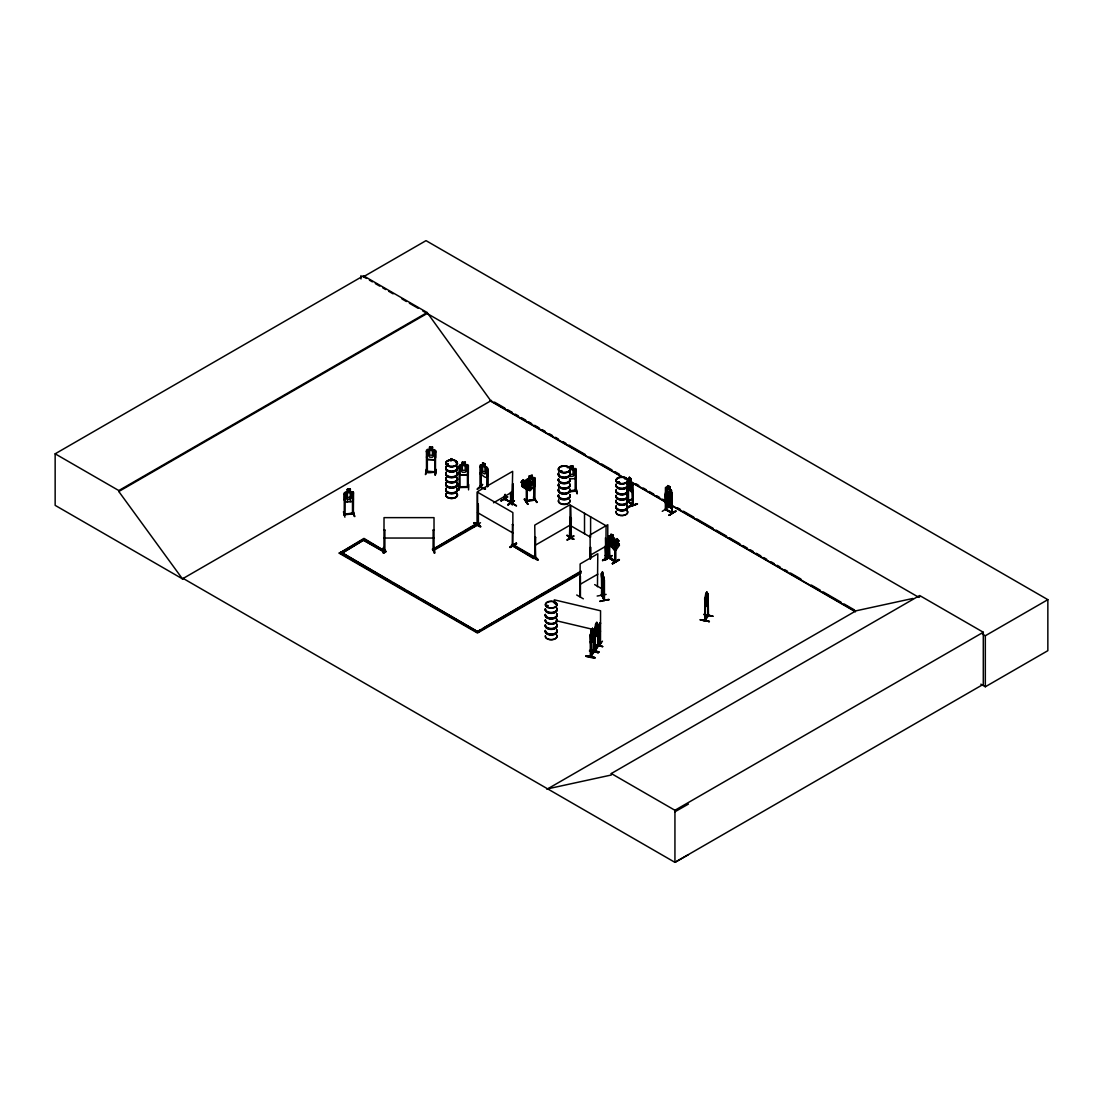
<?xml version="1.0" encoding="UTF-8"?>
<svg xmlns="http://www.w3.org/2000/svg" width="1103" height="1103" viewBox="0 0 1103 1103"><rect width="100%" height="100%" fill="white"/><g stroke="black" fill="none" stroke-linecap="round" stroke-linejoin="round"><path stroke-width="1.5" d="M597.95 630.751L597.495 633.701L595.013 637.658L594.572 635.631M597.867 630.737L597.619 633.756L594.944 637.506M708.071 600.404C709.284 603.313 700.86 612.882 707.699 603.369M585.927 656.285C594.241 655.54 601.452 660.504 585.927 656.285L594.848 657.567M586.093 655.678L594.862 657.981M590.408 649.57L599.136 651.901M590.422 649.984L598.984 652.135M700.35 619.9C727.718 624.863 681.806 616.536 709.257 621.499M583.349 598.832L576.717 594.986M427.288 451.541L426.406 451.678L427.288 451.541L427.357 472.139L427.385 471.215L426.503 471.381M426.461 456.959L427.399 459.496L434.596 459.841L435.657 457.4L435.657 450.658L434.568 449.707L427.426 449.376L426.461 450.162L426.503 472.153L426.351 471.16M427.399 459.496L434.527 459.744M425.868 474.262L426.709 469.189M425.413 474.607L426.296 469.216M427.385 471.215L435.644 471.85M432.583 447.142L429.522 446.922L429.618 449.583L428.088 450.341L428.088 455.015L429.618 457.111L432.473 457.262L434.003 455.346L434.003 450.658L432.473 449.734L432.583 447.087M434.734 451.954L435.575 451.996L434.734 451.954L434.803 472.58M434.61 472.001C439.104 471.353 427.013 473.835 426.503 472.125M434.844 472.332L434.665 471.574L435.547 471.85M436.168 469.699L435.216 475.2L436.168 469.423M435.299 475.131L436.236 469.768M485.306 489.236L479.902 487.154L480.563 486.699M480.687 467.024L479.998 466.748L480.88 466.872L480.922 487.236M523.208 483.555L522.863 485.113L526.696 487.636L529.357 487.636L531.274 485.582L530.667 483.404L526.834 480.867L525.125 481.515C523.511 477.764 518.465 483.266 523.249 483.61L521.816 485.155M610.635 542.566L610.056 544.868L614.564 550.328L616.398 549.528L619.39 545.337L619.1 543.958L613.544 538.429L610.566 542.607L610.138 544.882L614.647 550.273L616.343 549.432M560.31 471.146L562.006 471.215L560.848 471.643M567.59 467.134L567.438 467.727M617.956 482.535L619.417 482.866L618.921 481.928M619.652 482.631L618.135 482.121L619.417 482.121M624.808 478.799L625.566 478.978L624.946 478.509M590.284 641.684L590.712 643.697L590.243 635.011L593.304 629.703L592.518 630.971L592.463 628.296L592.545 630.833M590.339 635.025L591.346 629.951L591.387 640.03L592.973 635.645L592.421 630.944M597.633 645.682L598.309 645.2L594.944 650.991L595.648 623.912L594.641 635.728M705.134 607.298L704.652 598.598L707.726 593.304L708.057 616.15L708.126 614.771M526.159 501.7L535.093 500.045M526.159 500.955L534.858 499.107L534.073 500.004L535.065 500.1M534.017 500.045L534.1 479.653L534.886 479.488M627.965 500.183L627.676 501.107L627.662 479.157L628.172 488.836L632.033 492.365L632.626 490.284M591.001 655.802L590.367 656.106M590.367 656.85L590.284 634.983M590.312 656.836L591.056 656.547L590.987 636.114M593.566 630.047L593.345 652.48L593.717 651.749M593.993 652.107L593.676 631.564L593.345 652.48M595.303 649.75C593.759 650.77 596.144 649.019 595.33 650.549M595.303 650.494L598.102 646.413L598.281 625.58M705.424 619.403L704.707 619.776L707.754 615.543M704.748 598.626L704.748 620.562L708.057 616.15M705.41 620.189L705.396 599.715M708.402 615.695L704.969 620.093M473.656 522.974C476.689 520.602 487.829 532.997 473.683 522.905M531.094 556.326C538.236 555.76 542.221 565.577 531.453 555.705M604.154 599.88L603.824 577.09L604.127 600.515L601.48 594.6L602.114 594.986M601.521 595.317L602.417 571.768L603.575 577.724L603.148 583.556L601.921 579.103M708.071 593.662L706.926 594.558L706.871 591.897L705.796 593.579L705.796 603.617L707.381 599.232L706.83 594.545M631.757 499.438L626.959 501.148M671.713 512.04L672.085 513.35L671.396 490.077L671.231 508.097L665.978 505.229C665.592 500.404 662.283 485.43 671.424 494.475L672.044 497.398L671.3 494.571M671.989 506.029L671.162 508.138L666.102 505.146L665.288 502.361M534.665 485.499L533.328 483.39L527.854 479.777L526.421 479.915L527.344 489.015L534.142 487.609L535.134 484.906L535.134 478.164C529.95 475.434 524.352 481.005 521.705 485.141L521.788 486.313L527.344 489.884L521.857 486.202M352.367 501.534L353.387 498.873L352.367 501.534L345.225 502.168L344.288 499.769L344.384 493.055L347.445 491.883M486.685 477.061L487.595 474.91L487.54 468.265L486.781 466.983L480.825 464.818M576.221 476.027L575.173 478.605L569.424 478.964M700.488 619.638L709.27 621.568M708.471 615.653L708.098 595.165L707.754 616.081M459.165 472.346L460.116 474.828L467.327 474.745L468.389 472.236M524.559 499.19L527.799 504.333L524.187 499.287M524.587 498.846L527.799 504.333M527.744 503.961L524.518 499.218M447.363 464.818L448.411 464.308L447.06 464.653M447.97 464.556C446.798 465.949 446.439 463.15 447.239 464.777M447.239 481.046L446.798 480.301M456.173 462.75L455.677 462.267L456.532 462.474M456.311 462.722L455.829 462.143L456.532 462.267M547.874 605.478L546.44 606.126M546.495 606.016L547.943 605.905L546.909 605.892M555.443 603.727L555.857 603.796M474.207 526.696L480.481 522.739M507.628 497.136L501.065 500.665M567.19 540.001L573.781 536.155M605.547 559.8L612.041 555.581M662.241 511.351L668.39 507.366M608.746 558.09L609.725 558.27L609.642 544.648M609.725 557.525L609.077 557.167L609.283 558.394M614.978 560.462C613.13 564.033 604.099 550.507 615.419 561.772L615.433 539.822L613.213 537.754L614.247 539.243L614.247 543.931L613.144 545.323L611.076 544.179L609.959 541.559L610.993 534.017L613.282 535.203L613.282 537.712M666.102 509.228L665.412 508.855L666.405 509.103M671.369 490.146L666.226 487.223L665.454 487.774L665.399 509.627L672.182 513.336M665.991 509.214L666.074 510.013L666.322 503.037M344.908 517.183L343.447 511.792M477.461 525.014L477.516 492.172L512.867 512.578L512.84 545.42M478.068 525.318L477.902 503.795L478.316 525.125M504.691 498.404L504.94 499.659L504.361 495.867M510.51 492.31L510.648 502.513M510.565 501.768C514.398 504.168 496.212 494.006 510.22 502.072M511.075 502.803L511.116 492.655M570.541 538.347L570.734 517.748L571.175 538.678L570.416 538.278L570.43 537.506L573.974 539.229L566.942 535.217L570.154 537.478M605.175 558.311L605.602 557.47L606.14 558.601L605.175 558.311L605.905 558.738L606.071 525.759L570.734 505.353L571.382 538.471M459.096 490.104L458.848 484.589M458.586 490.09L458.834 483.996L456.573 486.161M477.309 489.194L482.562 484.713M383.375 547.819L383.444 553.251L383.899 547.833M383.486 553.196L383.417 547.777M535.12 557.305L535.41 556.794M535.024 557.318L534.969 558.104L535.575 537.299L534.748 537.519L535.575 537.299M570.403 536.899L569.658 538.043L570.086 517.114L569.424 537.906L570.665 537.368M628.476 501.369L628.021 500.238M632.888 504.719L628.159 500.996M632.901 505.436L628.021 500.983M344.177 514.053L345.267 514.15M344.177 514.798C346.163 514.067 349.582 513.708 353.332 513.185M344.37 514.756L353.429 513.915M526.338 500.886L534.004 499.549M526.255 501.686L527.248 501.672L527.055 489.608M534.1 499.314L534.983 499.342M591.387 629.978L592.545 628.324M591.566 630.13L592.518 628.462M595.689 623.94L596.847 622.271L596.806 624.918L597.592 623.76L595.027 627.51M595.868 624.077L596.806 622.409M591.566 630.957L592.228 629.137M595.868 624.918L596.53 623.085M594.972 630.006L595.055 650.894M590.643 643.559L593.317 639.809L593.662 636.803M590.615 643.683L593.29 639.768M589.498 650.977L598.419 652.645L589.664 650.673M590.312 656.092L593.345 651.942M593.717 652.493L593.345 651.735M597.633 645.903L594.614 650.798M590.381 656.919L593.635 651.983M598.405 652.618L589.526 650.867M595.248 645.255L602.707 646.565L595.248 644.828M705.989 593.717L706.926 592.049M705.989 594.558L706.651 592.725M705.162 597.219L705.768 593.552M712.828 616.219L704.086 614.261M704.734 619.693L705.437 619.541M704.734 620.438L705.424 620.148M590.133 558.78L590.133 534.914L607.794 524.711L607.739 557.856L607.836 556.753M599.66 623.181L600.556 623.195L599.66 623.181L599.729 643.642L599.77 623.002M600.487 642.801L599.715 643.656M598.846 646.22L602.459 641.174M610.635 542.676L613.668 538.485M617.68 542.483L618.866 540.884M617.859 542.469L618.962 540.897L617.046 538.581L615.888 540.318L614.633 539.629L612.551 542.552L612.634 544.951L614.426 547.116L616.274 547.033L618.342 544.124L617.749 542.442M560.738 471.326L561.772 470.981L560.958 471.45M561.413 471.643L561.275 470.788M618.631 481.928L618.176 482.756M601.742 583.197L603.837 587.237C605.492 596.24 597.399 561.979 603.81 577.145M526.255 481.528L526.751 484.327L523.18 484.893L526.807 485.072C526.6 489.704 530.129 487.953 527.689 484.906L531.453 484.327L527.661 484.176L526.255 481.28L527.165 481.294L527.11 501.768L526.407 501.134M459 487.305L468.375 487.181M467.341 486.85L468.375 486.451M467.451 487.181L467.424 466.79L468.279 466.969L467.424 466.79M384.947 549.914L384.134 549.942M434.086 549.914L433.258 549.914M434.086 550.659L433.065 550.452L434.113 550.438M521.057 482.287L523.112 480.095M523.07 480.039L525.152 481.446L526.531 480.108M527.289 489.966L529.964 490.642L534.748 485.43L533.411 483.335L527.896 479.681L526.448 479.97M529.964 490.642L534.776 485.485M594.007 652.066L590.643 657.03L590.712 655.665M627.676 501.107L632.391 504.471M352.395 514.012L352.588 513.226M353.443 513.405L352.491 514.232L352.491 493.606L353.387 493.703L352.491 493.606M467.424 486.451L468.182 487.429L468.389 465.438L465.314 464.584L465.314 462.074L462.24 462.116L462.24 464.68L459.165 465.563L459.206 487.54L468.375 487.374M569.382 491.125C575.408 489.222 581.391 490.932 569.341 491.483M477.309 523.801L477.682 523.939M477.351 524.49L477.309 491.745L512.661 471.339L511.999 504.54L512.978 504.264L512.661 483.734L512.343 504.622L512.95 503.492L512.275 503.933M535.41 557.539L535.341 537.175M590.725 656.974L590.684 636.059M705.175 620.534L705.093 599.646M426.351 471.891L435.671 472.401M601.521 594.655L601.935 595.372M482.521 462.888L485.127 463.825L485.044 466.39L486.258 467.769L486.258 472.456L484.989 473.973L482.618 473.035L481.335 470.54L481.335 465.852L482.618 465.507L482.59 462.833L484.989 463.922L484.989 466.445L487.678 468.224L487.595 486.726M487.071 469.299L487.774 469.561L487.071 469.299L486.892 486.451M480.825 474.786C476.524 467.631 486.906 482.99 487.623 475.007M477.378 489.291L482.631 484.382L477.378 488.863M480.77 486.933L485.485 488.546M627.717 479.226L628.269 478.702L632.598 483.638L632.667 505.615L632.446 491.442M618.369 482.011L617.983 482.756M619.321 482.425L618.549 482.88M459.138 487.512L459 486.561L460.048 486.947M468.375 486.63L459.206 486.768M665.523 487.843L666.267 487.319M610.993 536.527L608.773 536.196L609.035 557.925L615.653 561.592M608.856 536.265L609.587 535.741M672.044 504.016L669.893 503.754M383.927 549.708L384.975 549.694M383.927 550.438L384.975 550.438M433.162 530.047L434.017 530.226L433.162 530.047L433.065 550.631L433.065 549.708L434.113 549.694M433.189 550.425L434.017 550.687L434.017 517.638L384.023 517.638L383.954 550.659L384.837 550.425M433.989 550.659L434.017 549.694M347.445 491.966L345.928 492.958L345.928 497.646L347.445 499.507L350.271 499.232L351.788 497.067L351.788 492.379L350.271 491.69M666.157 501.782L665.44 500.417L667.591 502.582C665.909 505.284 671.796 508.414 669.811 503.63L670.927 503.409L670.927 498.721L669.811 496.102L667.742 494.957L666.626 496.35L667.591 505.091M672.044 504.126L671.341 504.636L666.184 501.713M451.003 458.614L453.223 459.841L451.003 458.614L451.003 461.123M667.673 485.596L666.639 493.138L667.742 495.757L669.824 496.901L670.927 495.509L669.962 486.781L667.673 485.596L667.742 488.064M665.716 489.098L666.322 489.429M669.962 486.781L667.742 485.72M665.454 494.502L666.143 497.384L671.355 500.266L672.113 498.184M671.713 512.785L671.727 492.421L672.403 513.198L671.727 507.725M672.334 492.765L671.506 492.558M609.559 535.644L614.688 538.567L613.599 538.526M613.282 535.203L613.144 537.795M609.421 537.988L608.815 537.644L609.49 558.435M608.773 542.924L609.587 545.709M666.171 509.476L672.389 512.385M615.295 561.73L614.826 540.98L615.653 541.187M608.842 542.883L609.532 545.751M619.031 544.013L619.39 545.337M615.433 546.605L614.674 548.687L609.463 545.792M675.546 510.91C655.237 524.201 690.009 502.32 669.149 515.225M669.052 515.225L675.629 511.323M605.602 559.897L612.096 555.567L605.602 559.469M615.157 561.262L615.047 549.349M612.744 563.84C633.067 551.721 598.639 571.961 618.907 559.373M612.413 563.247C621.416 558.339 621.086 558.435 612.468 563.647M671.906 499.328C672.099 497.122 662.641 493.813 667.646 496.047L667.577 493.413L669.783 494.654L669.631 497.246L670.734 498.694L670.734 503.382L669.631 504.774L667.577 503.616L666.474 500.996L666.474 496.309L667.577 496.088M590.422 547.129L590.353 558.904M604.789 555.498L611.434 559.318M580.412 576.18L580.426 596.888M597.468 586.741L597.798 553.747L580.123 563.95L580.081 596.778M594.655 584.604L601.3 588.423M477.902 503.795L478.137 503.933M477.751 504.429L477.889 524.835M512.219 504.664L512.895 483.872M501.107 501.093L507.697 496.805L501.107 500.665M504.512 499.094L516.535 505.863L509.876 502.058M507.78 504.884L514.398 500.638L508.152 505.077M514.412 500.679L507.794 504.471M478.316 524.38L477.558 524.297M513.088 524.849L512.261 524.628M512.412 544.124L512.73 545.378M510.124 547.488L516.7 543.6L510.11 547.446M535.575 557.704L534.983 537.644M567.245 540.112L573.836 535.837L567.245 539.684M571.051 538.636L571.326 518.093M605.244 546.137L605.795 558.697L605.464 537.809M602.734 560.172C623.553 547.846 588.533 569.203 609.325 556.312M602.734 560.6L609.38 556.712M446.853 464.198L448.301 464.198M447.018 464.308L447.79 464.225M555.278 603.92L555.622 604.044M183.263 578.482L182.547 578.91L55.15 505.353L55.15 453.816L363.494 275.791L427.151 312.535L490.807 400.83L624.684 478.123M363.494 275.791L363.494 276.743L426.02 240.647L1047.85 599.66L1047.85 650.673L985.324 686.769L980.857 684.177M55.15 453.816L118.807 490.559L427.151 312.535M688.437 854.66L674.939 862.353L183.181 578.441L182.45 578.854L118.807 491.511L427.151 313.486M182.45 578.854L491.524 400.417M580.867 573.339L477.461 633.039L339.31 553.279L363.976 538.402L386.064 551.79L384.782 552.534L362.694 539.781L384.782 551.9L386.064 551.155M339.31 553.279L363.976 539.036L384.589 550.948M493.51 502.803L512.661 491.745M464.818 530.943L476.606 524.146L477.889 524.89L433.713 550.397L432.417 549.652L476.606 523.511L478.137 524.339M433.893 548.798L461.881 532.652M432.417 549.018L433.713 549.763L477.792 524.09M511.489 545.172L512.785 544.427L534.872 557.18L533.59 557.925L511.489 545.172L533.59 558.559L534.872 557.815L512.785 545.061L511.489 545.806M534.748 545.53L570.086 525.125M590.133 555.319L607.794 545.116M581.047 571.106L477.461 631.55L480.425 629.841M483.376 628.131L532.211 599.935M535.176 598.226L545.53 592.256M548.494 590.546L558.849 584.562M561.813 582.853L581.047 571.74M339.31 552.644L477.461 632.405L580.867 572.705M580.123 584.356L597.798 574.153M546.923 789.279L855.997 610.828L912.939 598.446M547.639 788.852L611.296 775.009L611.296 773.534L919.64 595.51L983.297 632.253L983.297 684.329L674.939 862.353L674.939 810.278L983.297 632.253M919.64 596.985L918.923 597.412L422.711 310.922M982.373 634.046L985.324 635.755L1047.85 599.66M674.939 811.767L688.437 804.073M535.203 557.58L534.748 525.125L570.086 504.705L570.086 518.313M628.269 478.702L629.455 479.86L629.399 477.213L629.358 489.925M632.681 483.61L630.902 481.198L631.04 478.716L630.902 491.331M632.033 492.365L628.296 488.767M628.021 480.577L628.241 501.534M632.529 505.091L632.446 484.644L632.97 505.491L632.391 505.009M632.888 485.058L632.171 484.741M626.752 501.01L631.55 499.259M632.116 504.567L632.901 504.691M628.834 506.58C649.391 500.914 626.628 505.712 629.11 507.242M546.909 605.216L546.371 605.905M599.687 643.394L599.908 642.635M600.404 643.035L600.487 643.807L600.556 610.786L554.313 599.839L554.313 603.244M485.485 489.084L480.15 486.961L485.306 488.698M344.37 514.012L352.491 513.267M350.271 491.607L353.401 492.186L353.305 514.177L353.387 492.131L345.294 492.117L344.301 493.096L344.233 514.991L345.211 514.936M529.343 478.481L529.316 475.917L532.211 475.31L532.142 477.985L533.59 478.523L533.59 483.211L532.142 485.513L529.44 486.078L527.992 484.369L527.992 479.681L529.44 478.537L529.412 475.972M532.239 475.365L529.316 475.917M527.344 478.826L529.412 478.481M534.114 477.489L532.115 477.93L532.115 475.421M527.344 489.015L534.142 487.609M533.949 497.315L537.12 502.403L533.521 497.301M576.014 490.463L575.366 491.249M665.647 509.462L671.424 512.399M608.966 557.139L609.49 557.691M601.452 573.491L601.728 595.882L602.086 585.583M604.416 579.999L604.444 600.459L601.976 595.358M597.164 596.047L606.154 594.393M601.811 595.358L604.154 599.356M603.837 599.412L603.796 600.06M599.922 601.48L608.787 599.315L608.925 600.018M480.177 486.258L480.867 486.506M480.026 486.492L480.77 486.713M480.177 487.002L480.315 486.244M459.124 486.533L460.048 487.471L459.951 466.886L459.096 466.9L459.951 466.886M629.358 479.888L628.545 479.97L628.545 484.658L630.902 488.822L631.716 487.567L630.902 481.294M566.997 535.534L573.67 539.339M347.335 491.897L347.321 489.332L350.354 489.029L350.368 491.593M350.368 489.084L347.321 489.332M347.445 492.807L350.271 492.531M347.445 497.494L350.271 497.219M345.115 494.309L344.274 494.392L345.17 494.489L345.087 514.963M353.208 511.296L354.725 516.631L353.194 511.254M575.104 468.568L570.223 468.913L570.099 466.266L573.16 466.045L573.064 468.706L574.594 469.437L574.594 474.125L573.064 476.248L570.223 476.455M570.223 466.404L573.064 466.197M573.05 468.651L576.221 469.285L576.207 491.166L569.382 491.662M575.228 470.636L576.111 470.76L575.228 470.636L575.173 491.235M576.111 488.353L577.283 493.717L576.097 488.312M569.341 490.945L575.201 490.518M435.437 472.635L435.547 450.686M666.047 509.972L666.102 489.567M615.502 561.758L608.815 558.049L608.842 536.155M504.912 499.618L505.188 494.378M510.868 503.037L510.882 492.793M605.395 558.173L605.464 545.999M344.37 514.991L344.233 514.246M460.144 464.708L467.3 464.625L468.279 465.535M468.541 489.884L468.747 484.52M384.878 530.033L384.023 530.033L384.878 530.033L384.878 550.673L384.12 549.666M434.086 547.833L434.665 553.237L434.141 547.446M384.023 538.043L434.017 538.043M596.723 624.905L596.723 632.433L595.689 633.977L595.124 632.791M600.335 643.78L599.66 643.587M712.841 616.246L703.907 614.578M712.648 616.094L703.935 614.454M594.641 628.986L594.641 650.922M595.275 645.117L602.721 646.592M480.687 487.471L480.591 486.685M555.967 620.644L600.556 631.192M352.712 510.91L354.242 516.259M604.251 599.246L604.223 599.949M434.168 547.764L434.21 553.141M534.858 499.88L535.134 478.164M526.365 501.865L526.255 481.28M482.673 465.466L479.984 465.301L480.053 487.209M504.719 499.135L504.581 495.73M669.824 494.902L667.742 493.744L667.742 489.056L669.824 490.215L669.783 497.163L671.837 499.314L671.727 492.421M672.334 513.171L665.716 509.503L665.716 502.692M452.699 460.144L451.375 459.399L451.375 460.241M504.292 498.487L516.176 505.643M531.412 555.76L538.071 559.897L531.37 556.133M363.494 276.743L366.458 278.452M369.422 280.162L372.387 281.872M375.337 283.581L379.777 286.146M382.741 287.855L385.705 289.565M388.67 291.275L393.109 293.839M401.988 298.968L406.428 301.533M409.392 303.242L418.271 308.357M494.502 402.126L504.912 408.138M507.89 409.861L512.357 412.439M515.322 414.149L518.3 415.872M521.278 417.582L525.745 420.16M528.723 421.884L531.687 423.607M534.665 425.317L539.133 427.895M542.111 429.618L545.075 431.328M549.542 433.906L552.52 435.63M555.498 437.339L558.463 439.063M562.93 441.641L565.908 443.351M568.886 445.074L585.252 454.519M589.705 457.097L598.639 462.254M601.604 463.963L612.027 469.975M614.991 471.698L619.459 474.276M635.824 483.721L638.802 485.444M643.256 488.009L646.234 489.732M649.212 491.455L653.679 494.034M656.657 495.743L659.622 497.467M662.6 499.176L665.578 500.9M677.476 507.766L680.454 509.489M683.433 511.199L693.842 517.21M696.82 518.934L713.186 528.378M716.15 530.102L726.574 536.113M729.538 537.823L739.961 543.848M742.926 545.558L747.393 548.136M750.371 549.859L753.349 551.569M756.327 553.292L760.78 555.871M763.759 557.58L766.737 559.304M771.19 561.882L774.168 563.592M777.146 565.315L780.124 567.025M784.591 569.603L787.556 571.326M790.534 573.036L800.943 579.061M811.367 585.073L820.287 590.215M823.265 591.939L841.12 602.238M844.085 603.961L854.508 609.973M627.662 479.846L666.336 502.182M672.292 505.615L855.266 611.255M489.829 400.692L622.657 477.378M630.13 481.694L664.447 501.507M671.92 505.822L855.487 611.807M570.734 525.759L590.601 537.23L590.601 516.824M477.516 512.578L512.867 532.983M391.11 581.695L340.593 551.9L478.743 632.295M394.074 583.418L404.47 589.416M407.448 591.125L417.844 597.137M420.808 598.846L477.268 631.44M611.296 773.534L674.939 810.278M615.653 561.565L615.653 547.984M575.146 468.472L576.221 469.285M512.288 545.103L512.481 524.504M629.303 477.241L631.04 478.716M629.358 480.729L630.902 482.121M629.358 485.417L630.902 486.809M627.745 501.079L632.612 505.56M533.452 496.984L536.623 502.513M576.828 493.648L575.656 487.995M602.486 572.636L602.996 574.484L602.486 573.463M344.384 499.742L345.322 502.141M459.262 472.277L460.116 474.828L467.327 474.745M608.801 599.66L599.798 601.176M383.83 547.446L383.954 553.251M985.324 635.755L985.324 686.769M669.742 503.671L669.742 506.194M628.462 489.484L628.517 501.438M602.445 571.905L602.445 574.429M597.936 646.496L597.867 623.995L597.633 646.427M590.656 547.267L590.656 558.738M584.521 513.309L584.521 533.728M534.1 479.653L534.114 500.252M504.953 494.502L504.816 499.618M487.774 469.561L487.774 486.575M480.88 466.872L480.963 487.305M478.344 504.774L478.412 525.221M465.204 462.157L465.204 464.735L466.748 465.549L466.748 470.236L465.204 472.263L462.336 472.291L460.806 470.305L460.806 465.618L462.336 464.763L462.336 462.198M429.632 447.018L429.632 449.528M360.998 275.598L360.998 278.976M350.258 489.125L350.271 501.741M347.417 489.401L347.445 502.017M118.807 490.559L118.807 491.511M569.837 483.914A5.805 3.35 0 0 1 564.226 488.133A5.805 3.35 0 0 1 558.614 483.914M569.865 473.876A5.846 3.378 0 0 1 564.226 478.123A5.846 3.378 0 0 1 558.573 473.876M569.865 472.925A5.846 3.378 0 0 1 564.226 477.185A5.846 3.378 0 0 1 558.573 472.925M569.865 479.502A5.832 3.364 0 0 1 564.226 483.748A5.832 3.364 0 0 1 558.587 479.502M569.948 479.171A5.929 3.419 0 0 1 564.226 483.472A5.929 3.419 0 0 1 558.504 479.171M569.948 478.881A5.929 3.419 0 0 1 564.226 483.183A5.929 3.419 0 0 1 558.504 478.881M569.865 478.564A5.832 3.364 0 0 1 564.226 482.811A5.832 3.364 0 0 1 558.587 478.564M569.948 473.532A5.929 3.419 0 0 1 564.226 477.847A5.929 3.419 0 0 1 558.504 473.532M569.948 473.242A5.929 3.419 0 0 1 564.226 477.558A5.929 3.419 0 0 1 558.504 473.242M569.879 484.217A5.86 3.378 0 0 1 564.226 488.477A5.86 3.378 0 0 1 558.573 484.217M569.851 484.727A5.818 3.364 0 0 1 564.226 488.96A5.818 3.364 0 0 1 558.601 484.727M569.851 499.949A5.818 3.364 0 0 1 564.226 504.181A5.818 3.364 0 0 1 558.601 499.949M569.879 484.451A5.86 3.378 0 0 1 564.226 488.712A5.86 3.378 0 0 1 558.573 484.451M569.865 489.925A5.846 3.378 0 0 1 564.226 494.172A5.846 3.378 0 0 1 558.573 489.925M569.865 488.974A5.846 3.378 0 0 1 564.226 493.234A5.846 3.378 0 0 1 558.573 488.974M569.865 495.55A5.846 3.378 0 0 1 564.226 499.797A5.846 3.378 0 0 1 558.573 495.55M569.948 495.219A5.929 3.419 0 0 1 564.226 499.521A5.929 3.419 0 0 1 558.504 495.219M569.948 494.93A5.929 3.419 0 0 1 564.226 499.232A5.929 3.419 0 0 1 558.504 494.93M569.865 494.613A5.832 3.364 0 0 1 564.226 498.846A5.832 3.364 0 0 1 558.587 494.613M569.948 489.58A5.929 3.419 0 0 1 564.226 493.896A5.929 3.419 0 0 1 558.504 489.58M569.948 489.291A5.929 3.419 0 0 1 564.226 493.606A5.929 3.419 0 0 1 558.504 489.291M569.879 500.266A5.86 3.378 0 0 1 564.226 504.526A5.86 3.378 0 0 1 558.573 500.266M457.014 473.049A5.846 3.378 0 0 1 451.637 477.737A5.846 3.378 0 0 1 446.205 473.077M457.014 477.792A5.846 3.378 0 0 1 451.637 482.48A5.846 3.378 0 0 1 446.205 477.82M456.973 477.461A5.805 3.35 0 0 1 451.637 482.108A5.805 3.35 0 0 1 446.246 477.475M457.083 472.704A5.929 3.419 0 0 1 451.637 477.447A5.929 3.419 0 0 1 446.136 472.732M457.083 472.415A5.929 3.419 0 0 1 451.637 477.158A5.929 3.419 0 0 1 446.136 472.442M457.014 472.112A5.846 3.378 0 0 1 451.637 476.786A5.846 3.378 0 0 1 446.205 472.125M457.014 467.424A5.846 3.378 0 0 1 451.637 472.098A5.846 3.378 0 0 1 446.205 467.438M457.083 467.079A5.929 3.419 0 0 1 451.637 471.822A5.929 3.419 0 0 1 446.136 467.093M457.083 466.79A5.929 3.419 0 0 1 451.637 471.532A5.929 3.419 0 0 1 446.136 466.803M457.014 466.472A5.846 3.378 0 0 1 451.637 471.16A5.846 3.378 0 0 1 446.205 466.5M457.014 477.833A5.846 3.378 0 0 1 451.637 482.507A5.846 3.378 0 0 1 446.205 477.847M457.014 489.098A5.846 3.378 0 0 1 451.637 493.786A5.846 3.378 0 0 1 446.205 489.125M446.205 493.827A5.846 3.378 0 0 0 451.637 498.473A5.846 3.378 0 0 0 457.014 493.799A5.846 3.378 0 0 1 451.637 498.501A5.846 3.378 0 0 1 446.205 493.854M456.973 493.51A5.805 3.35 0 0 1 451.637 498.156A5.805 3.35 0 0 1 446.246 493.524M457.083 488.753A5.929 3.419 0 0 1 451.637 493.496A5.929 3.419 0 0 1 446.136 488.781M457.083 488.464A5.929 3.419 0 0 1 451.637 493.206A5.929 3.419 0 0 1 446.136 488.491M457.014 488.16A5.846 3.378 0 0 1 451.637 492.834A5.846 3.378 0 0 1 446.205 488.174M457.014 483.472A5.846 3.378 0 0 1 451.637 488.146A5.846 3.378 0 0 1 446.205 483.486M457.083 483.128A5.929 3.419 0 0 1 451.637 487.871A5.929 3.419 0 0 1 446.136 483.142M457.083 482.838A5.929 3.419 0 0 1 451.637 487.581A5.929 3.419 0 0 1 446.136 482.852M457.014 482.521A5.846 3.378 0 0 1 451.637 487.209A5.846 3.378 0 0 1 446.205 482.549M457 478.288A5.832 3.364 0 0 1 451.637 482.962A5.832 3.364 0 0 1 446.219 478.316M556.574 614.343A5.832 3.364 0 0 1 551.983 618.976A5.832 3.364 0 0 1 545.406 615.212M556.601 618.866A5.86 3.378 0 0 1 551.983 623.512A5.86 3.378 0 0 1 545.392 619.734M556.601 619.1A5.86 3.378 0 0 1 551.983 623.76A5.86 3.378 0 0 1 545.392 619.983M556.574 607.767A5.832 3.364 0 0 1 551.983 612.413A5.832 3.364 0 0 1 545.406 608.635M556.67 613.999A5.929 3.419 0 0 1 551.996 618.714A5.929 3.419 0 0 1 545.323 614.881M556.67 613.709A5.929 3.419 0 0 1 551.996 618.425A5.929 3.419 0 0 1 545.323 614.592M556.574 613.406A5.832 3.364 0 0 1 551.983 618.038A5.832 3.364 0 0 1 545.406 614.274M556.574 608.718A5.832 3.364 0 0 1 551.983 613.351A5.832 3.364 0 0 1 545.406 609.587M556.67 608.36A5.929 3.419 0 0 1 551.996 613.075A5.929 3.419 0 0 1 545.323 609.256M556.67 608.07A5.929 3.419 0 0 1 551.996 612.785A5.929 3.419 0 0 1 545.323 608.966M556.574 630.392A5.832 3.364 0 0 1 551.983 635.025A5.832 3.364 0 0 1 545.406 631.261M556.601 634.914A5.86 3.378 0 0 1 551.983 639.561A5.86 3.378 0 0 1 545.392 635.783M556.601 635.107A5.86 3.378 0 0 1 551.983 639.754A5.86 3.378 0 0 1 545.392 635.976M556.574 623.815A5.832 3.364 0 0 1 551.983 628.462A5.832 3.364 0 0 1 545.406 624.684M556.67 630.047A5.929 3.419 0 0 1 551.996 634.763A5.929 3.419 0 0 1 545.323 630.93M556.67 629.758A5.929 3.419 0 0 1 551.996 634.473A5.929 3.419 0 0 1 545.323 630.64M556.574 629.455A5.832 3.364 0 0 1 551.983 634.087A5.832 3.364 0 0 1 545.406 630.323M556.574 624.767A5.832 3.364 0 0 1 551.983 629.399A5.832 3.364 0 0 1 545.406 625.635M556.67 624.408A5.929 3.419 0 0 1 551.996 629.124A5.929 3.419 0 0 1 545.323 625.304M556.67 624.119A5.929 3.419 0 0 1 551.996 628.834A5.929 3.419 0 0 1 545.323 625.015M556.56 619.583A5.805 3.35 0 0 1 551.969 624.201A5.805 3.35 0 0 1 545.433 620.451M556.601 619.293A5.86 3.378 0 0 1 551.983 623.953A5.86 3.378 0 0 1 545.392 620.162M626.931 483.252A5.846 3.378 0 0 1 622.63 488.284A5.846 3.378 0 0 1 616.219 484.065M626.918 489.829A5.832 3.364 0 0 1 622.63 494.861A5.832 3.364 0 0 1 616.232 490.642M627 489.484A5.929 3.419 0 0 1 622.644 494.585A5.929 3.419 0 0 1 616.15 490.311M627 489.194A5.929 3.419 0 0 1 622.644 494.296A5.929 3.419 0 0 1 616.15 490.022M627 483.845A5.929 3.419 0 0 1 622.644 488.96A5.929 3.419 0 0 1 616.15 484.672M627 483.555A5.929 3.419 0 0 1 622.644 488.67A5.929 3.419 0 0 1 616.15 484.382M626.931 484.203A5.846 3.378 0 0 1 622.63 489.236A5.846 3.378 0 0 1 616.219 485.017M626.931 488.891A5.846 3.378 0 0 1 622.63 493.923A5.846 3.378 0 0 1 616.219 489.704M626.945 494.778A5.86 3.378 0 0 1 622.63 499.811A5.86 3.378 0 0 1 616.219 495.592M616.053 495.909A5.818 3.364 0 0 0 623.374 499.149A5.818 3.364 0 0 0 626.918 494.227A5.86 3.378 0 0 1 622.63 499.397A5.86 3.378 0 0 1 616.219 495.164M626.945 510.399A5.86 3.378 0 0 1 622.63 515.446A5.86 3.378 0 0 1 616.219 511.213M626.931 500.252A5.846 3.378 0 0 1 622.63 505.284A5.846 3.378 0 0 1 616.219 501.065M626.931 499.301A5.846 3.378 0 0 1 622.63 504.333A5.846 3.378 0 0 1 616.219 500.114M626.931 505.877A5.846 3.378 0 0 1 622.63 510.91A5.846 3.378 0 0 1 616.219 506.691M627 505.532A5.929 3.419 0 0 1 622.644 510.634A5.929 3.419 0 0 1 616.15 506.36M627 505.243A5.929 3.419 0 0 1 622.644 510.344A5.929 3.419 0 0 1 616.15 506.07M626.931 504.94A5.846 3.378 0 0 1 622.63 509.972A5.846 3.378 0 0 1 616.219 505.753M627 499.893A5.929 3.419 0 0 1 622.644 505.009A5.929 3.419 0 0 1 616.15 500.721M627 499.604A5.929 3.419 0 0 1 622.644 504.719A5.929 3.419 0 0 1 616.15 500.431M626.931 510.579A5.846 3.378 0 0 1 622.63 515.611A5.846 3.378 0 0 1 616.219 511.392M626.918 495.082A5.818 3.364 0 0 1 623.374 500.004A5.818 3.364 0 0 1 616.053 496.764M615.364 540.787L615.35 543.324L617.997 543.876L615.515 544.193L615.474 547.584L614.895 544.069L612.137 543.572L614.729 543.227L614.729 540.029L615.364 540.787M666.764 495.371L668.225 499.149C665.247 500.541 667.894 503.34 668.708 500.004L670.541 503.313L669.149 499.687L670.624 497.591L669.838 497.15L668.68 498.859L666.86 495.385M473.973 522.684L480.632 526.531L473.959 522.725M592.421 631.785L591.387 633.329L591.387 638.017L592.421 636.472L592.421 631.785M596.723 625.732L595.689 627.276L595.689 631.964L596.723 630.42L596.723 625.732M706.83 595.386L705.796 596.93L705.796 601.618L706.83 600.073L706.83 595.386M615.584 540.787L613.516 543.71L615.309 545.875L617.377 542.952L615.584 540.787M617.197 539.367L617.983 541.27L617.197 539.367M523.07 480.743L521.843 482.066L522.532 482.507L523.76 481.198L523.07 480.743M525.814 481.97L523.897 484.01L527.717 486.547L529.633 484.507L525.814 481.97M666.074 495.082L665.288 495.619L666.102 495.178M516.356 543.007L509.751 547.281L516.383 543.062M363.976 539.891L341.889 553.279L363.976 539.891M636.803 504.057L628.834 506.994L636.817 504.099M531.66 475.986L529.923 477.185L531.66 475.986M532.142 478.812L529.44 479.378L529.44 484.065L532.142 483.5L532.142 478.812M349.761 489.649L347.941 489.829L347.941 490.67L349.761 490.49L349.761 489.649M572.554 466.652L570.734 466.79L570.734 467.631L572.554 467.493L572.554 466.652M573.064 469.547L570.223 469.754L570.223 474.442L573.064 474.235L573.064 469.547M464.694 462.64L462.846 462.667L462.846 463.508L464.694 463.481L464.694 462.64M465.204 465.563L462.336 465.604L462.336 470.292L465.204 470.25L465.204 465.563M431.962 447.611L430.129 447.515L430.129 448.356L431.962 448.452L431.962 447.611M432.473 450.575L429.618 450.424L429.618 455.098L432.473 455.263L432.473 450.575M484.562 464.184L483.031 463.577L484.562 465.011L484.562 464.184M484.989 467.272L482.618 466.348L482.618 471.036L484.989 471.96L484.989 467.272M669.452 487.071L668.115 486.34L669.452 487.912L669.452 487.071M669.811 498.115L667.742 496.97L667.742 501.658L669.631 502.761L669.631 498.073L667.577 496.929L667.577 501.617L669.811 502.803L669.811 498.115M669.452 504.691L668.115 503.947L669.452 505.519L669.452 504.691M612.772 535.493L611.434 534.762L612.772 536.334L612.772 535.493M613.144 538.636L611.076 537.478L611.076 542.166L613.144 543.31L613.144 538.636M669.259 494.944L667.935 494.199L669.259 495.785L669.259 494.944M630.626 478.95L629.634 478.04L630.626 479.777L630.626 478.95M603.148 576.869L602.348 575.27L603.148 581.557L603.148 576.869M561.303 472.029A5.846 3.378 0 0 0 570.072 469.106A5.846 3.378 0 0 0 561.303 466.183A5.846 3.378 0 0 0 561.303 472.029M561.317 472.47A5.818 3.364 0 0 0 570.044 469.561A5.818 3.364 0 0 0 561.317 466.638A5.818 3.364 0 0 0 561.317 472.47M561.303 472.208A5.86 3.378 0 0 0 570.086 469.285A5.86 3.378 0 0 0 561.303 466.362A5.86 3.378 0 0 0 561.303 472.208M448.08 465.742A5.846 3.378 0 0 0 457.414 463.481A5.846 3.378 0 0 0 449.362 459.937A5.846 3.378 0 0 0 448.08 465.742M448.08 466.224A5.832 3.364 0 0 0 457.4 463.963A5.832 3.364 0 0 0 449.362 460.434A5.832 3.364 0 0 0 448.08 466.224M448.066 465.935A5.86 3.378 0 0 0 457.428 463.674A5.86 3.378 0 0 0 449.362 460.13A5.86 3.378 0 0 0 448.066 465.935M547.653 607.229A5.86 3.378 0 0 0 557.001 604.968A5.86 3.378 0 0 0 548.936 601.425A5.86 3.378 0 0 0 547.653 607.229M547.681 607.491A5.805 3.35 0 0 0 556.96 605.257A5.805 3.35 0 0 0 548.949 601.728A5.805 3.35 0 0 0 547.681 607.491M618.948 483.142A5.846 3.378 0 0 0 627.717 480.219A5.846 3.378 0 0 0 618.948 477.296A5.846 3.378 0 0 0 618.948 483.142M618.935 483.348A5.86 3.378 0 0 0 627.731 480.412A5.86 3.378 0 0 0 618.935 477.489A5.86 3.378 0 0 0 618.935 483.348M617.749 483.086A5.832 3.364 0 0 0 627.51 481.57A5.832 3.364 0 0 0 620.355 477.447A5.832 3.364 0 0 0 617.749 483.086"/></g></svg>
